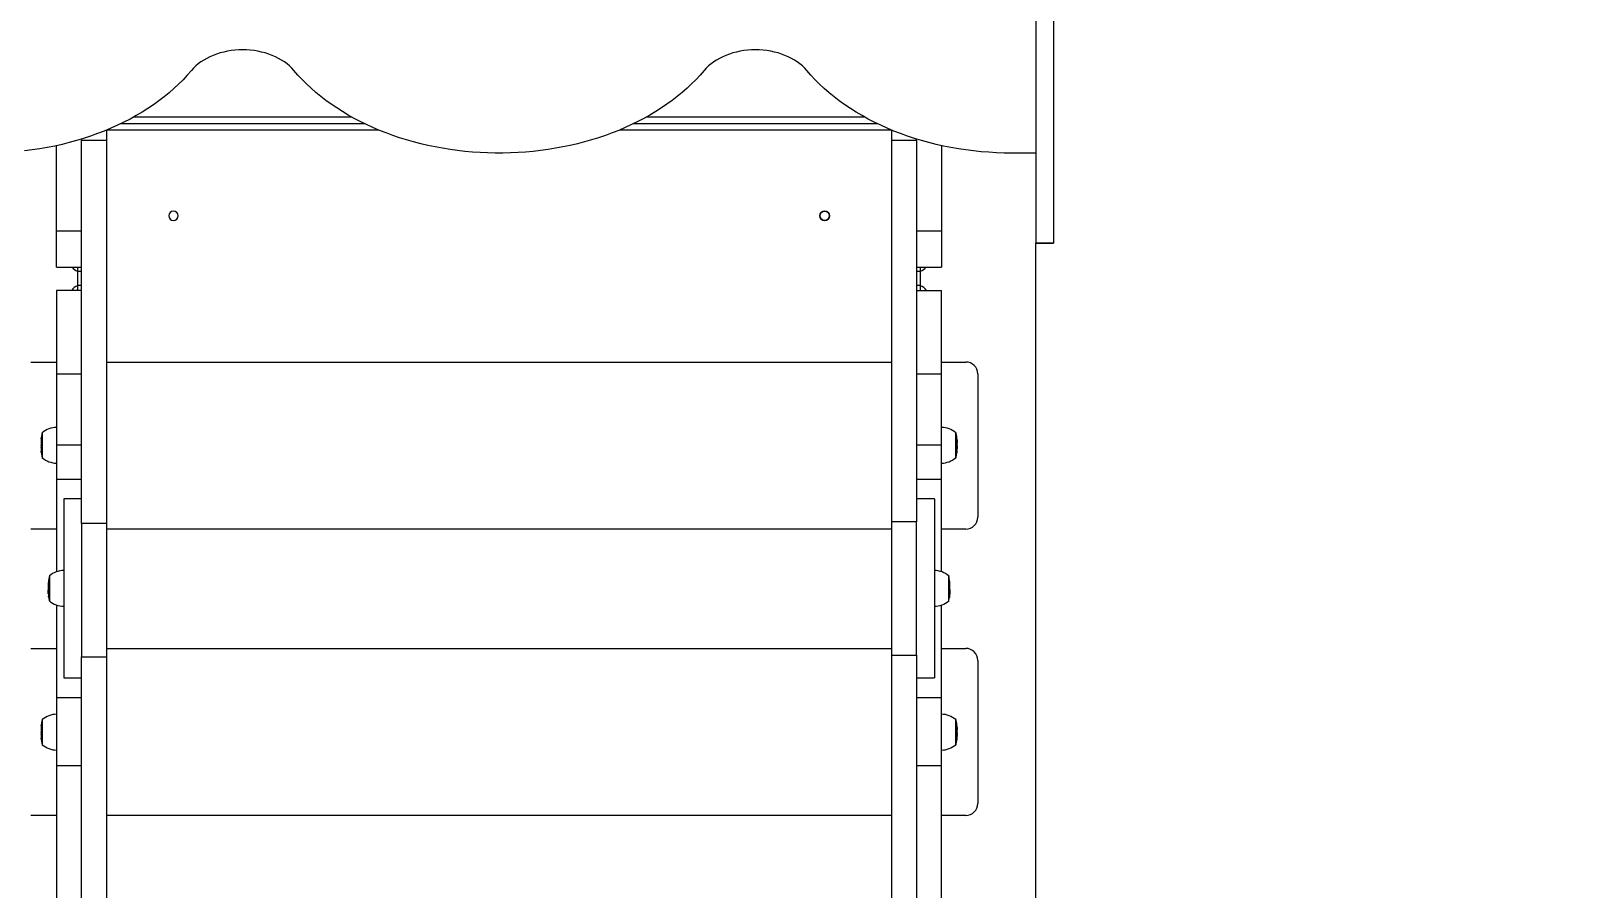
# Model space of a CAD drawing. Header units: millimetres. Extents: x -8113 to 7554, y -5964 to 7452.
# Drawn here: x 2321 to 3612, y -1098 to -379 of the extents above; entities that cross this region are included whole.
import ezdxf

# ---------------------------------------------------------------- set-up
doc = ezdxf.new("R2010")
doc.units = ezdxf.units.MM
for name, color, linetype in [('DIKOM_ОБЪЕКТ', 7, 'Continuous'), ('DIKOM_РАЗМЕР_ЗОНА', 7, 'Continuous'), ('DIKOM_РАЗМЕР_ОБЪЕКТА', 7, 'Continuous')]:
    doc.layers.add(name, color=color, linetype=linetype)
doc.styles.add('style1', font='arial.ttf', dxfattribs={"width": 0.8})
doc.dimstyles.new('1-50', dxfattribs={"dimtxt": 300, "dimasz": 200, "dimexe": 100, "dimexo": 0, "dimgap": 100, "dimtad": 1, "dimtxsty": 'style1', "dimcen": 200, "dimclrd": 7, "dimclre": 7, "dimclrt": 7, "dimadec": 1, "dimazin": 2, "dimtfac": 1, "dimtmove": 0, "dimatfit": 2, "dimfxl": 0, "dimlwd": 25, "dimlwe": 18, "dimarcsym": 0})

# ---------------------------------------------------------------- blocks, each defined once
blk = doc.blocks.new('*D0')
at = {"layer": 'Defpoints', "color": 0, "transparency": 16777216}
for p in [(6054.1, 1970.8), (-4445.9, 381.6), (6054.1, -5178.4)]:
    blk.add_point(p, dxfattribs=at)
at = {"layer": 'DIKOM_РАЗМЕР_ОБЪЕКТА', "color": 7, "lineweight": 18, "transparency": 16777216}
for p, q in [((6054.1, 1970.8), (6054.1, -5278.4)), ((-4445.9, 381.6), (-4445.9, -5278.4))]:
    blk.add_line(p, q, dxfattribs=at)
at = {"layer": 'DIKOM_РАЗМЕР_ОБЪЕКТА', "color": 7, "lineweight": 25, "transparency": 16777216}
blk.add_line((-4245.9, -5178.4), (5854.1, -5178.4), dxfattribs=at)
at = {"layer": 'DIKOM_РАЗМЕР_ОБЪЕКТА', "color": 7, "transparency": 16777216}
for points in [[(-4245.9, -5145), (-4245.9, -5211.7), (-4445.9, -5178.4)], [(5854.1, -5145), (5854.1, -5211.7), (6054.1, -5178.4)]]:
    blk.add_solid(points, dxfattribs=at)
at = {"layer": 'DIKOM_РАЗМЕР_ОБЪЕКТА', "color": 7, "transparency": 16777216, "insert": (804.1, -4925.2), "char_height": 300, "attachment_point": 5, "style": 'style1'}
blk.add_mtext('10500', dxfattribs=at)
blk = doc.blocks.new('*D2')
at = {"layer": 'Defpoints', "color": 0, "transparency": 16777216}
for p in [(7554.1, 1504.9), (-6445.9, -5.3), (7554.1, -5864.3)]:
    blk.add_point(p, dxfattribs=at)
at = {"layer": 'DIKOM_РАЗМЕР_ЗОНА', "color": 7, "lineweight": 18, "transparency": 16777216}
for p, q in [((7554.1, 1504.9), (7554.1, -5964.3)), ((-6445.9, -5.3), (-6445.9, -5964.3))]:
    blk.add_line(p, q, dxfattribs=at)
at = {"layer": 'DIKOM_РАЗМЕР_ЗОНА', "color": 7, "lineweight": 25, "transparency": 16777216}
blk.add_line((-6245.9, -5864.3), (7354.1, -5864.3), dxfattribs=at)
at = {"layer": 'DIKOM_РАЗМЕР_ЗОНА', "color": 7, "transparency": 16777216}
for points in [[(-6245.9, -5830.9), (-6245.9, -5897.6), (-6445.9, -5864.3)], [(7354.1, -5830.9), (7354.1, -5897.6), (7554.1, -5864.3)]]:
    blk.add_solid(points, dxfattribs=at)
at = {"layer": 'DIKOM_РАЗМЕР_ЗОНА', "color": 7, "transparency": 16777216, "insert": (554.1, -5611.1), "char_height": 300, "attachment_point": 5, "style": 'style1'}
blk.add_mtext('14000', dxfattribs=at)

msp = doc.modelspace()

# ---------------------------------------------------------------- linework, layer by layer
at = {"layer": 'DIKOM_ОБЪЕКТ', "color": 7, "linetype": 'Continuous', "lineweight": 15}
for p, q in [((3164.08, -328.101), (3164.08, -557.198)), ((3179.08, -328.101), (3179.08, -557.198)), ((2408.092, -451.293), (2590.068, -451.293)), ((2838.092, -451.293), (3020.068, -451.293)), ((2385.08, -470.865), (2385.08, -462.403)), ((2385.347, -462.293), (2612.813, -462.293)), ((2601.634, -457.293), (2396.526, -457.293)), ((2815.347, -462.293), (3042.813, -462.293)), ((3031.634, -457.293), (2826.526, -457.293)), ((3043.08, -462.403), (3043.08, -470.861)), ((2343.08, -547.293), (2343.08, -475.468)), ((2364.08, -469.955), (2364.08, -470.865)), ((2364.08, -470.865), (2385.08, -470.865)), ((2364.08, -792.14), (2364.08, -470.865)), ((2385.08, -792.14), (2385.08, -470.865)), ((3043.08, -470.861), (3064.08, -470.861)), ((3043.08, -470.861), (3043.08, -790.716)), ((3064.08, -470.861), (3064.08, -469.955)), ((3064.08, -470.861), (3064.08, -790.716)), ((3085.08, -475.468), (3085.08, -547.293)), ((3164.08, -481.761), (3144.08, -481.761)), ((2364.08, -547.293), (2343.08, -547.293)), ((2343.08, -577.293), (2343.08, -547.293)), ((3085.08, -547.293), (3064.08, -547.293)), ((3085.08, -547.293), (3085.08, -577.293)), ((3179.08, -557.198), (3164.08, -557.198)), ((3164.08, -557.198), (3164.08, -557.2)), ((3164.08, -557.2), (3179.08, -557.2)), ((3164.08, -1942.292), (3164.08, -557.2)), ((3179.08, -557.198), (3179.08, -557.2)), ((2343.08, -577.293), (2364.08, -577.293)), ((2355.08, -577.293), (2356.055, -577.293)), ((2360.703, -577.293), (2360.703, -580.841)), ((3064.08, -577.293), (3085.08, -577.293)), ((3067.457, -580.841), (3067.457, -577.293)), ((3072.105, -577.293), (3073.08, -577.293)), ((2360.703, -580.841), (2360.703, -592.841)), ((2364.08, -580.841), (2360.703, -580.841)), ((2360.703, -592.841), (2360.703, -596.841)), ((2362.702, -592.841), (2360.703, -592.841)), ((2364.08, -592.841), (2362.702, -592.841)), ((3067.457, -580.841), (3064.08, -580.841)), ((3065.457, -592.841), (3064.08, -592.841)), ((3067.457, -592.841), (3065.457, -592.841)), ((3067.457, -592.841), (3067.457, -580.841)), ((3067.457, -596.841), (3067.457, -592.841)), ((2364.08, -596.841), (2343.08, -596.841)), ((2343.08, -596.841), (2343.08, -666.841)), ((3064.08, -596.841), (3085.08, -596.841)), ((3085.08, -666.841), (3085.08, -596.841)), ((2321.458, -656.841), (2343.08, -656.841)), ((2385.08, -656.841), (3043.08, -656.841)), ((3085.08, -656.841), (3105.457, -656.841)), ((2343.08, -666.841), (2343.08, -726.571)), ((2343.08, -666.841), (2364.08, -666.841)), ((3064.08, -666.841), (3085.08, -666.841)), ((3085.08, -726.571), (3085.08, -666.841)), ((3115.457, -666.841), (3115.457, -786.841)), ((2330.19, -721.662), (2330.155, -722.116)), ((2330.155, -722.116), (2330.158, -722.126)), ((2330.183, -721.68), (2330.189, -721.68)), ((2330.186, -721.672), (2330.19, -721.662)), ((2330.285, -720.672), (2330.231, -721.206)), ((2330.24, -721.119), (2330.274, -720.587)), ((2330.274, -720.587), (2330.295, -720.587)), ((2330.337, -720.213), (2330.285, -720.672)), ((2330.3, -720.424), (2330.301, -720.415)), ((2330.3, -720.424), (2330.58, -720.424)), ((2330.301, -720.415), (2330.58, -720.415)), ((2330.314, -720.231), (2330.394, -719.751)), ((2330.314, -720.231), (2330.58, -720.231)), ((2330.402, -719.681), (2330.337, -720.213)), ((2330.468, -719.207), (2330.463, -719.217)), ((2330.536, -718.753), (2330.468, -719.207)), ((2330.54, -718.762), (2330.536, -718.753)), ((2331.08, -715.771), (2331.08, -726.506)), ((3097.08, -737.371), (3097.08, -715.771)), ((3098.065, -722.716), (3097.58, -722.716)), ((3097.616, -718.751), (3097.62, -718.762)), ((3097.708, -719.382), (3097.616, -718.751)), ((3097.624, -718.773), (3097.619, -718.773)), ((3097.624, -718.773), (3097.689, -719.209)), ((3097.701, -719.209), (3097.683, -719.209)), ((3097.702, -719.218), (3097.684, -719.218)), ((3097.697, -719.217), (3097.701, -719.209)), ((3097.701, -719.209), (3097.702, -719.218)), ((3097.702, -719.218), (3097.754, -719.652)), ((3097.812, -720.023), (3097.708, -719.382)), ((3097.94, -721.407), (3097.9, -720.806)), ((3097.931, -721.227), (3097.976, -721.649)), ((3097.998, -722.115), (3097.94, -721.407)), ((3097.976, -721.649), (3097.96, -721.649)), ((3097.977, -721.663), (3097.961, -721.663)), ((3097.97, -721.682), (3097.963, -721.682)), ((3097.97, -721.682), (3098.004, -722.12)), ((3097.977, -721.663), (3097.974, -721.672)), ((3097.976, -721.649), (3097.977, -721.663)), ((3098.002, -722.126), (3097.998, -722.115)), ((2330.027, -725.097), (2330.027, -725.331)), ((2330.027, -725.331), (2330.027, -725.43)), ((2330.027, -725.622), (2330.027, -726.423)), ((2330.027, -726.423), (2330.027, -726.813)), ((2330.027, -727.1), (2330.027, -728.045)), ((2330.028, -728.039), (2330.028, -728.07)), ((2330.034, -728.764), (2330.032, -728.574)), ((2330.034, -728.76), (2330.047, -728.76)), ((2330.034, -728.764), (2330.047, -728.764)), ((2330.046, -728.752), (2330.059, -729.207)), ((2330.087, -730.035), (2330.094, -730.025)), ((2330.094, -730.025), (2330.119, -730.48)), ((2330.119, -730.48), (2330.122, -730.49)), ((2330.319, -732.851), (2330.415, -733.619)), ((2330.325, -732.804), (2330.491, -734.071)), ((2330.415, -733.619), (2330.422, -733.635)), ((2330.491, -734.071), (2330.495, -734.081)), ((2331.08, -726.506), (2331.08, -737.371)), ((2364.08, -726.571), (2343.08, -726.571)), ((2343.08, -726.571), (2343.08, -754.968)), ((3085.08, -726.571), (3064.08, -726.571)), ((3085.08, -754.968), (3085.08, -726.571)), ((3097.661, -734.069), (3097.822, -732.855)), ((3097.665, -734.081), (3097.661, -734.069)), ((3097.729, -733.634), (3097.669, -734.091)), ((3097.719, -733.634), (3097.744, -733.634)), ((3097.738, -733.617), (3097.833, -732.864)), ((3097.744, -733.634), (3097.738, -733.617)), ((3098.034, -730.478), (3098.06, -730.024)), ((3098.038, -730.49), (3098.034, -730.478)), ((3098.066, -730.045), (3098.042, -730.484)), ((3098.066, -730.045), (3098.059, -730.045)), ((3098.095, -729.206), (3098.109, -728.751)), ((3098.114, -728.772), (3098.101, -729.227)), ((3098.114, -728.772), (3098.108, -728.772)), ((3098.126, -728.761), (3098.109, -728.761)), ((3098.126, -728.765), (3098.109, -728.765)), ((3098.132, -728.168), (3098.131, -728.341)), ((3098.132, -725.49), (3098.132, -725.652)), ((3098.132, -727.83), (3098.132, -728.168)), ((3098.133, -725.42), (3098.133, -725.097)), ((3098.133, -725.749), (3098.133, -725.636)), ((3098.133, -726.799), (3098.133, -725.749)), ((3098.133, -728.046), (3098.133, -727.097)), ((2343.08, -754.968), (2364.08, -754.968)), ((2343.08, -754.968), (2343.08, -832.616)), ((3064.08, -754.968), (3085.08, -754.968)), ((3085.08, -832.616), (3085.08, -754.968)), ((2364.08, -771.571), (2349.08, -771.571)), ((2349.08, -771.571), (2349.08, -921.571)), ((3079.08, -771.571), (3064.08, -771.571)), ((3079.08, -771.571), (3079.08, -921.571)), ((2343.08, -796.841), (2321.458, -796.841)), ((2385.08, -792.14), (2364.08, -792.14)), ((2364.08, -792.14), (2364.08, -903.847)), ((2385.08, -903.847), (2385.08, -792.14)), ((3043.08, -796.841), (2385.08, -796.841)), ((3064.08, -790.716), (3043.08, -790.716)), ((3043.08, -790.716), (3043.08, -902.39)), ((3064.08, -902.39), (3064.08, -790.716)), ((3105.457, -796.841), (3085.08, -796.841)), ((2337.08, -835.772), (2337.08, -842.735)), ((3091.08, -857.371), (3091.08, -835.771)), ((2336.024, -845.858), (2336.028, -845.858)), ((2336.027, -845.097), (2336.027, -845.13)), ((2336.027, -845.13), (2336.027, -845.288)), ((2336.027, -845.288), (2336.027, -845.917)), ((2336.027, -846.248), (2336.027, -846.574)), ((2336.027, -846.574), (2336.027, -847.932)), ((2336.028, -846.308), (2336.028, -846.575)), ((2336.028, -847.919), (2336.028, -848.119)), ((2336.069, -843.308), (2336.037, -843.308)), ((2336.046, -848.04), (2336.059, -848.465)), ((2336.094, -849.23), (2336.119, -849.654)), ((2336.126, -850.898), (2336.1, -850.473)), ((2336.119, -849.654), (2336.125, -850.761)), ((2336.325, -851.827), (2336.491, -853.011)), ((2337.08, -842.735), (2337.08, -857.372)), ((3091.661, -852.927), (3091.822, -851.792)), ((3091.998, -841.753), (3091.94, -841.091)), ((3091.981, -851.098), (3091.965, -851.098)), ((3092.034, -849.571), (3092.06, -849.146)), ((3092.041, -850.814), (3092.034, -849.571)), ((3092.066, -850.389), (3092.041, -850.814)), ((3092.095, -848.381), (3092.109, -847.956)), ((3092.114, -849.199), (3092.11, -849.322)), ((3092.131, -845.777), (3092.136, -845.777)), ((3092.133, -845.172), (3092.133, -845.097)), ((3092.133, -845.372), (3092.133, -845.172)), ((3092.133, -846.274), (3092.133, -845.372)), ((3092.133, -846.96), (3092.133, -846.274)), ((3092.133, -847.968), (3092.133, -847.555)), ((3092.133, -848.046), (3092.133, -847.968)), ((2336.319, -852.014), (2336.416, -852.731)), ((2336.351, -852.014), (2336.319, -852.014)), ((2336.422, -853.684), (2336.327, -852.981)), ((2336.338, -853.119), (2336.345, -853.119)), ((2336.416, -852.731), (2336.422, -853.684)), ((2336.452, -852.731), (2336.416, -852.731)), ((2336.499, -854.254), (2336.419, -853.686)), ((2336.491, -853.011), (2336.499, -854.254)), ((2343.08, -860.527), (2343.08, -938.174)), ((3085.08, -938.174), (3085.08, -860.527)), ((3091.669, -854.171), (3091.661, -852.927)), ((3091.749, -853.602), (3091.669, -854.171)), ((3091.738, -852.648), (3091.701, -852.648)), ((3091.738, -852.648), (3091.833, -851.944)), ((3091.744, -853.6), (3091.738, -852.648)), ((3091.841, -852.883), (3091.744, -853.6)), ((3091.8, -851.944), (3091.833, -851.944)), ((3091.827, -852.986), (3091.835, -852.986)), ((2321.458, -896.841), (2343.08, -896.841)), ((2385.08, -896.841), (3043.08, -896.841)), ((3043.08, -902.39), (3064.08, -902.39)), ((3043.08, -902.39), (3043.08, -1149.232)), ((3064.08, -902.39), (3064.08, -1149.232)), ((3085.08, -896.841), (3105.457, -896.841)), ((2364.08, -903.847), (2385.08, -903.847)), ((2364.08, -1149.234), (2364.08, -903.847)), ((2385.08, -1149.234), (2385.08, -903.847)), ((3115.457, -906.841), (3115.457, -1026.841)), ((2349.08, -921.571), (2364.08, -921.571)), ((3064.08, -921.571), (3079.08, -921.571)), ((2364.08, -938.174), (2343.08, -938.174)), ((2343.08, -938.174), (2343.08, -994.968)), ((3085.08, -938.174), (3064.08, -938.174)), ((3085.08, -994.968), (3085.08, -938.174)), ((2330.027, -965.548), (2330.027, -965.782)), ((2330.027, -965.782), (2330.027, -965.882)), ((2330.027, -966.074), (2330.027, -966.875)), ((2330.027, -966.875), (2330.027, -967.264)), ((2330.027, -967.552), (2330.027, -968.497)), ((2330.19, -962.113), (2330.155, -962.568)), ((2330.155, -962.568), (2330.158, -962.578)), ((2330.183, -962.131), (2330.189, -962.131)), ((2330.186, -962.123), (2330.19, -962.113)), ((2330.285, -961.123), (2330.231, -961.658)), ((2330.24, -961.571), (2330.274, -961.039)), ((2330.274, -961.039), (2330.295, -961.039)), ((2330.337, -960.664), (2330.285, -961.123)), ((2330.3, -960.876), (2330.301, -960.866)), ((2330.3, -960.876), (2330.58, -960.876)), ((2330.301, -960.866), (2330.58, -960.866)), ((2330.314, -960.682), (2330.394, -960.202)), ((2330.314, -960.682), (2330.58, -960.682)), ((2330.402, -960.133), (2330.337, -960.664)), ((2330.468, -959.659), (2330.463, -959.668)), ((2330.536, -959.204), (2330.468, -959.659)), ((2330.54, -959.214), (2330.536, -959.204)), ((2331.08, -956.223), (2331.08, -966.957)), ((2331.08, -966.957), (2331.08, -977.823)), ((3097.08, -977.823), (3097.08, -956.223)), ((3098.065, -963.168), (3097.58, -963.168)), ((3097.616, -959.203), (3097.62, -959.214)), ((3097.708, -959.833), (3097.616, -959.203)), ((3097.624, -959.224), (3097.619, -959.224)), ((3097.624, -959.224), (3097.689, -959.661)), ((3097.701, -959.661), (3097.683, -959.661)), ((3097.702, -959.67), (3097.684, -959.67)), ((3097.697, -959.668), (3097.701, -959.661)), ((3097.701, -959.661), (3097.702, -959.67)), ((3097.702, -959.67), (3097.754, -960.104)), ((3097.812, -960.475), (3097.708, -959.833)), ((3097.94, -961.858), (3097.9, -961.257)), ((3097.931, -961.679), (3097.976, -962.101)), ((3097.998, -962.566), (3097.94, -961.858)), ((3097.976, -962.101), (3097.96, -962.101)), ((3097.977, -962.115), (3097.961, -962.115)), ((3097.97, -962.133), (3097.963, -962.133)), ((3097.97, -962.133), (3098.004, -962.572)), ((3097.977, -962.115), (3097.974, -962.123)), ((3097.976, -962.101), (3097.977, -962.115)), ((3098.002, -962.578), (3097.998, -962.566)), ((3098.132, -965.942), (3098.132, -966.104)), ((3098.133, -965.872), (3098.133, -965.548)), ((3098.133, -966.201), (3098.133, -966.087)), ((3098.133, -967.25), (3098.133, -966.201)), ((3098.133, -968.498), (3098.133, -967.549)), ((2330.028, -968.49), (2330.028, -968.521)), ((2330.034, -969.215), (2330.032, -969.025)), ((2330.034, -969.212), (2330.047, -969.212)), ((2330.034, -969.215), (2330.047, -969.215)), ((2330.046, -969.204), (2330.059, -969.659)), ((2330.087, -970.487), (2330.094, -970.477)), ((2330.094, -970.477), (2330.119, -970.931)), ((2330.119, -970.931), (2330.122, -970.941)), ((2330.319, -973.302), (2330.415, -974.07)), ((2330.325, -973.255), (2330.491, -974.522)), ((2330.415, -974.07), (2330.422, -974.087)), ((2330.491, -974.522), (2330.495, -974.532)), ((3097.661, -974.521), (3097.822, -973.306)), ((3097.665, -974.532), (3097.661, -974.521)), ((3097.729, -974.085), (3097.669, -974.542)), ((3097.719, -974.085), (3097.744, -974.085)), ((3097.738, -974.069), (3097.833, -973.316)), ((3097.744, -974.085), (3097.738, -974.069)), ((3098.034, -970.93), (3098.06, -970.475)), ((3098.038, -970.941), (3098.034, -970.93)), ((3098.066, -970.497), (3098.042, -970.936)), ((3098.066, -970.497), (3098.059, -970.497)), ((3098.095, -969.657), (3098.109, -969.203)), ((3098.114, -969.224), (3098.101, -969.678)), ((3098.114, -969.224), (3098.108, -969.224)), ((3098.126, -969.213), (3098.109, -969.213)), ((3098.126, -969.216), (3098.109, -969.216)), ((3098.132, -968.62), (3098.131, -968.793)), ((3098.132, -968.282), (3098.132, -968.62)), ((2343.08, -994.968), (2364.08, -994.968)), ((2343.08, -994.968), (2343.08, -1178.174)), ((3064.08, -994.968), (3085.08, -994.968)), ((3085.08, -1178.174), (3085.08, -994.968)), ((2343.08, -1036.841), (2321.458, -1036.841)), ((3043.08, -1036.841), (2385.08, -1036.841)), ((3105.457, -1036.841), (3085.08, -1036.841))]:
    msp.add_line(p, q, dxfattribs=at)
at = {"layer": 'DIKOM_ОБЪЕКТ', "color": 7, "linetype": 'Continuous', "lineweight": 15, "flags": 128}
for points in [[(2542.08, -412.506), (2540.34, -410.578), (2538.428, -408.733), (2536.351, -406.98), (2534.118, -405.325), (2531.738, -403.776), (2529.222, -402.339), (2526.579, -401.02), (2523.821, -399.824), (2520.96, -398.758), (2518.007, -397.824), (2514.975, -397.027), (2511.877, -396.37), (2508.725, -395.857), (2505.532, -395.488), (2502.313, -395.267), (2499.08, -395.193), (2495.847, -395.267), (2492.628, -395.488), (2489.435, -395.857), (2486.283, -396.37), (2483.185, -397.027), (2480.153, -397.824), (2477.2, -398.758), (2474.339, -399.824), (2471.581, -401.02), (2468.938, -402.339), (2466.422, -403.776), (2464.042, -405.325), (2461.809, -406.98), (2459.732, -408.733), (2457.82, -410.578), (2456.08, -412.506)], [(2972.08, -412.506), (2970.34, -410.578), (2968.428, -408.733), (2966.351, -406.98), (2964.118, -405.325), (2961.738, -403.776), (2959.221, -402.339), (2956.579, -401.02), (2953.821, -399.824), (2950.96, -398.758), (2948.007, -397.824), (2944.975, -397.027), (2941.877, -396.37), (2938.725, -395.857), (2935.532, -395.488), (2932.313, -395.267), (2929.08, -395.193), (2925.847, -395.267), (2922.628, -395.488), (2919.435, -395.857), (2916.283, -396.37), (2913.185, -397.027), (2910.153, -397.824), (2907.2, -398.758), (2904.339, -399.824), (2901.581, -401.02), (2898.938, -402.339), (2896.422, -403.776), (2894.042, -405.325), (2891.809, -406.98), (2889.732, -408.733), (2887.82, -410.578), (2886.08, -412.506)], [(2456.08, -412.506), (2452.689, -416.403), (2449.121, -420.219), (2445.381, -423.952), (2441.471, -427.598), (2437.397, -431.152), (2433.163, -434.612), (2428.772, -437.972), (2424.231, -441.231), (2419.542, -444.383), (2414.712, -447.427), (2409.745, -450.359), (2404.646, -453.176), (2399.421, -455.874), (2394.076, -458.452), (2388.615, -460.906), (2383.045, -463.234), (2377.372, -465.433), (2371.601, -467.502), (2365.738, -469.437), (2359.789, -471.237), (2353.762, -472.9), (2347.661, -474.425), (2341.495, -475.809), (2335.268, -477.051), (2328.987, -478.15), (2322.659, -479.105), (2316.291, -479.915)], [(2886.08, -412.506), (2882.742, -416.343), (2879.233, -420.103), (2875.557, -423.782), (2871.717, -427.376), (2867.716, -430.882), (2863.56, -434.296), (2859.253, -437.615), (2854.798, -440.835), (2850.2, -443.953), (2845.464, -446.966), (2840.595, -449.871), (2835.597, -452.664), (2830.476, -455.344), (2825.237, -457.907), (2819.885, -460.351), (2814.426, -462.673), (2808.865, -464.87), (2803.208, -466.942), (2797.461, -468.885), (2791.628, -470.698), (2785.717, -472.378), (2779.734, -473.924), (2773.684, -475.335), (2767.573, -476.609), (2761.408, -477.744), (2755.196, -478.741), (2748.941, -479.596), (2742.651, -480.311), (2736.332, -480.883), (2729.99, -481.313), (2723.633, -481.6), (2717.265, -481.743), (2710.895, -481.743), (2704.527, -481.6), (2698.17, -481.313), (2691.828, -480.883), (2685.509, -480.311), (2679.219, -479.596), (2672.964, -478.741), (2666.752, -477.744), (2660.587, -476.609), (2654.476, -475.335), (2648.426, -473.924), (2642.442, -472.378), (2636.532, -470.698), (2630.699, -468.885), (2624.952, -466.942), (2619.295, -464.87), (2613.734, -462.673), (2608.275, -460.351), (2602.923, -457.907), (2597.684, -455.344), (2592.563, -452.664), (2587.565, -449.871), (2582.696, -446.966), (2577.96, -443.953), (2573.362, -440.835), (2568.907, -437.615), (2564.6, -434.296), (2560.444, -430.882), (2556.443, -427.376), (2552.603, -423.782), (2548.927, -420.103), (2545.418, -416.343), (2542.08, -412.506)], [(3144.08, -481.761), (3137.611, -481.687), (3131.148, -481.465), (3124.699, -481.096), (3118.27, -480.579), (3111.869, -479.915), (3105.501, -479.105), (3099.173, -478.15), (3092.892, -477.051), (3086.665, -475.809), (3080.498, -474.425), (3074.398, -472.9), (3068.371, -471.237), (3062.422, -469.437), (3056.56, -467.502), (3050.788, -465.433), (3045.115, -463.234), (3039.545, -460.906), (3034.084, -458.452), (3028.739, -455.874), (3023.514, -453.176), (3018.415, -450.359), (3013.448, -447.427), (3008.618, -444.383), (3003.929, -441.231), (2999.388, -437.972), (2994.997, -434.612), (2990.763, -431.152), (2986.689, -427.598), (2982.779, -423.952), (2979.039, -420.219), (2975.471, -416.403), (2972.08, -412.506)], [(3098.065, -722.716), (3098.069, -722.854), (3098.078, -723.143), (3098.079, -723.171)], [(2330.028, -727.021), (2330.027, -726.859), (2330.028, -726.807)], [(2330.028, -726.9), (2330.027, -727.094), (2330.027, -727.096)], [(2330.028, -726.287), (2330.028, -726.561), (2330.028, -726.9)], [(2330.028, -726.287), (2330.028, -726.484), (2330.028, -726.516)], [(2330.028, -728.316), (2330.029, -728.404), (2330.034, -728.76)], [(2330.034, -728.76), (2330.037, -728.757), (2330.046, -728.752)], [(2330.051, -728.774), (2330.041, -728.77), (2330.034, -728.764)], [(2330.059, -729.207), (2330.049, -729.211), (2330.052, -729.217)], [(2330.145, -731.172), (2330.16, -731.318), (2330.184, -731.531), (2330.212, -731.79), (2330.247, -732.113), (2330.325, -732.804)], [(3098.06, -730.024), (3098.077, -730.029), (3098.073, -730.035)], [(3098.108, -729.217), (3098.104, -729.208), (3098.095, -729.206)], [(3098.109, -728.751), (3098.119, -728.755), (3098.126, -728.761)], [(3098.126, -728.765), (3098.123, -728.768), (3098.114, -728.772)], [(3098.13, -726.959), (3098.131, -726.56), (3098.131, -726.319)], [(3098.132, -727.097), (3098.133, -727.111), (3098.132, -727.815)], [(2336.028, -845.735), (2336.028, -845.992), (2336.028, -846.308)], [(2336.028, -845.735), (2336.028, -846.013), (2336.028, -846.063)], [(2336.028, -848.119), (2336.029, -848.26), (2336.034, -848.476)], [(2336.034, -848.688), (2336.03, -848.495), (2336.03, -848.286)], [(2336.034, -848.476), (2336.037, -848.318), (2336.046, -848.04)], [(2336.051, -849.283), (2336.041, -849.079), (2336.034, -848.688)], [(2336.059, -848.465), (2336.049, -848.686), (2336.055, -849.401)], [(2336.1, -850.473), (2336.083, -850.193), (2336.094, -849.23)], [(2336.159, -850.761), (2336.16, -850.751), (2336.184, -850.813), (2336.213, -850.967), (2336.247, -851.214), (2336.325, -851.827)], [(2336.181, -851.349), (2336.19, -851.194), (2336.206, -851.216), (2336.226, -851.311), (2336.258, -851.528), (2336.306, -851.911), (2336.319, -852.014)], [(3091.822, -851.792), (3091.901, -851.156), (3091.941, -850.879), (3091.973, -850.715), (3092.003, -850.661), (3092.016, -850.823)], [(3091.833, -851.944), (3091.888, -851.506), (3091.918, -851.293), (3091.943, -851.156), (3091.966, -851.099), (3091.978, -851.213), (3091.979, -851.244)], [(3092.06, -849.146), (3092.077, -849.425), (3092.066, -850.389)], [(3092.116, -843.998), (3092.103, -843.553), (3092.095, -843.334), (3092.09, -843.23), (3092.089, -843.24)], [(3092.111, -849.401), (3092.104, -848.52), (3092.095, -848.381)], [(3092.109, -847.956), (3092.119, -848.161), (3092.126, -848.551)], [(3092.126, -848.763), (3092.123, -848.922), (3092.114, -849.199)], [(3092.132, -848.012), (3092.131, -848.309), (3092.126, -848.763)], [(3092.13, -846.281), (3092.131, -845.908), (3092.131, -845.683)], [(2330.028, -967.472), (2330.027, -967.311), (2330.028, -967.259)], [(2330.028, -967.352), (2330.027, -967.546), (2330.027, -967.547)], [(2330.028, -966.738), (2330.028, -967.013), (2330.028, -967.352)], [(2330.028, -966.738), (2330.028, -966.935), (2330.028, -966.968)], [(3098.065, -963.168), (3098.069, -963.306), (3098.078, -963.595), (3098.079, -963.623)], [(3098.13, -967.411), (3098.131, -967.011), (3098.131, -966.771)], [(3098.132, -967.548), (3098.133, -967.562), (3098.132, -968.267)], [(2330.028, -968.768), (2330.029, -968.855), (2330.034, -969.212)], [(2330.034, -969.212), (2330.037, -969.209), (2330.046, -969.204)], [(2330.051, -969.225), (2330.041, -969.222), (2330.034, -969.215)], [(2330.059, -969.659), (2330.049, -969.662), (2330.052, -969.669)], [(2330.145, -971.624), (2330.16, -971.769), (2330.184, -971.982), (2330.212, -972.241), (2330.247, -972.564), (2330.325, -973.255)], [(3098.06, -970.475), (3098.077, -970.48), (3098.073, -970.487)], [(3098.108, -969.669), (3098.104, -969.66), (3098.095, -969.657)], [(3098.109, -969.203), (3098.119, -969.206), (3098.126, -969.213)], [(3098.126, -969.216), (3098.123, -969.219), (3098.114, -969.224)]]:
    msp.add_lwpolyline(points, dxfattribs=at)
at = {"layer": 'DIKOM_ОБЪЕКТ', "color": 7, "linetype": 'Continuous', "lineweight": 15, "extrusion": (2.61157e-14, 3.49577e-15, -1)}
for centre in [(-2441.08, -534.293), (-2987.08, -534.293)]:
    msp.add_circle(centre, 4, dxfattribs=at)
at = {"layer": 'DIKOM_ОБЪЕКТ', "color": 7, "linetype": 'Continuous', "lineweight": 15}
msp.add_circle((2987.08, -534.293), 4, dxfattribs=at)
for centre, radius, start, end in [((2362.702, -572.841), 8, 213.807706, 255.522471), ((3065.457, -572.841), 8, 284.477529, 326.192294), ((2362.702, -600.841), 8, 104.477529, 149.997886), ((3065.457, -600.841), 8, 30.002114, 75.522471), ((3105.457, -666.841), 10, 0, 90), ((2606.76, -731.611), 276.807, 178.15892, 178.503804), ((2371.863, -725.097), 41.836, 175.926854, 176.774272), ((2371.863, -725.097), 41.836, 174.662666, 175.3033), ((2371.863, -725.097), 41.836, 173.071589, 174.081441), ((2333.735, -721.053), 3.492, 169.611971, 172.328738), ((2335.133, -720.66), 4.838, 174.908542, 177.095472), ((2371.863, -725.097), 41.836, 171.915759, 172.558027), ((2371.863, -725.097), 41.836, 167.120378, 171.284247), ((2343.24, -730.248), 18.677, 90.490933, 130.621157), ((3084.92, -730.248), 18.677, 49.378843, 89.509067), ((3056.297, -725.097), 41.836, 8.715127, 12.879622), ((3056.297, -725.097), 41.836, 7.483064, 8.084695), ((3056.297, -725.097), 41.836, 5.888969, 6.968903), ((3056.297, -725.097), 41.836, 4.697738, 5.309814), ((3056.297, -725.097), 41.836, 3.271424, 4.073387), ((3195.724, -720.888), 97.678, 181.128032, 182.050748), ((2364.694, -725.572), 34.668, 178.038418, 180.570482), ((2360.319, -725.314), 30.293, 178.25622, 180.656479), ((2371.863, -725.097), 41.836, 177.39809, 180), ((2371.863, -728.046), 41.836, 180, 180.368923), ((2566.764, -729.909), 236.788, 178.369719, 178.663928), ((2371.863, -728.046), 41.836, 181.60238, 182.72417), ((2371.863, -728.046), 41.836, 183.349378, 184.309381), ((2142.049, -753.39), 189.387, 6.225998, 6.599278), ((2371.863, -728.046), 41.836, 184.928941, 187.669969), ((2371.863, -728.046), 41.836, 188.300333, 192.879622), ((3056.297, -728.046), 41.836, 347.120378, 351.699581), ((3056.297, -728.046), 41.836, 352.331097, 355.097361), ((3170.705, -740.255), 73.258, 172.856623, 174.202323), ((3129.707, -735.914), 32.019, 172.268793, 174.534697), ((3165.19, -738.887), 67.617, 173.447109, 173.817337), ((3056.297, -728.046), 41.836, 355.748015, 356.649986), ((3056.297, -728.046), 41.836, 357.274575, 358.395866), ((3056.297, -725.097), 41.836, 0, 2.64345), ((3148.6, -722.531), 50.518, 180.882366, 182.098677), ((3016.605, -726.541), 81.532, 0.615544, 1.516235), ((3055.12, -725.545), 43.012, 359.584271, 1.549873), ((2994.436, -727.651), 103.697, 359.368339, 0.382284), ((2815.436, -727.224), 282.697, 359.87725, 0.237901), ((3056.297, -728.046), 41.836, 359.595723, 0), ((2343.24, -722.895), 18.677, 229.378843, 269.509067), ((3084.92, -722.895), 18.677, 270.490933, 310.621157), ((3105.457, -786.841), 10, 270, 0), ((2377.863, -845.097), 41.836, 167.120378, 174.92801), ((2349.24, -850.248), 18.677, 90.490933, 130.621157), ((3078.92, -850.248), 18.677, 49.378843, 89.509067), ((3050.297, -845.097), 41.836, 5.499556, 12.879622), ((2377.863, -845.097), 41.836, 177.870643, 180), ((2376.416, -845.208), 40.389, 178.203456, 180.429941), ((2372.978, -845.083), 36.951, 178.46304, 180.341865), ((2377.863, -848.046), 41.836, 180.475941, 181.187607), ((2359.587, -844.489), 23.55, 177.174551, 179.032581), ((2384.454, -845.166), 48.423, 177.492606, 178.550939), ((2377.863, -848.046), 41.836, 181.853252, 183.053486), ((2377.863, -845.097), 41.836, 175.529861, 177.20728), ((2377.863, -848.046), 41.836, 183.720554, 185.735713), ((2359.94, -849.869), 23.824, 182.816428, 187.840739), ((2377.863, -845.097), 41.836, 174.92801, 175.529861), ((2352.716, -850.671), 16.551, 182.548371, 188.021058), ((3050.297, -848.046), 41.836, 353.161593, 356.280826), ((3068.076, -849.854), 23.965, 352.48927, 357.357245), ((3074.643, -850.573), 17.352, 352.352528, 357.503239), ((3050.297, -845.097), 41.836, 3.035594, 4.494581), ((3067.261, -844.205), 24.849, 0.800888, 3.147072), ((3050.297, -845.097), 41.836, 0, 2.424724), ((3027.058, -845.664), 65.075, 0.354553, 1.591017), ((3041.731, -845.297), 50.402, 0.247977, 1.476926), ((3050.297, -848.046), 41.836, 358.80931, 0), ((2920.761, -847.14), 171.372, 359.512314, 0.287321), ((2643.545, -846.823), 448.587, 359.902544, 0.188863), ((3279.763, -847.861), 187.63, 179.904809, 180.052955), ((2377.863, -848.046), 41.836, 185.735713, 186.964878), ((2377.863, -848.046), 41.836, 187.262508, 192.879622), ((2349.24, -842.895), 18.677, 229.378843, 269.509067), ((3078.92, -842.895), 18.677, 270.490933, 310.621157), ((3050.297, -848.046), 41.836, 347.120378, 352.861657), ((3105.457, -906.841), 10, 0, 90), ((2343.24, -970.7), 18.677, 90.490933, 130.621157), ((3084.92, -970.7), 18.677, 49.378843, 89.509067), ((2364.68, -966.023), 34.653, 178.037914, 180.570942), ((2360.33, -965.766), 30.304, 178.256435, 180.656654), ((2371.863, -965.548), 41.836, 177.39809, 180), ((2568.502, -970.405), 238.526, 178.370923, 178.663016), ((2607.129, -972.073), 277.176, 178.15928, 178.503735), ((2371.863, -965.548), 41.836, 175.926854, 176.774272), ((2371.863, -965.548), 41.836, 174.662666, 175.3033), ((2371.863, -965.548), 41.836, 173.071589, 174.081441), ((2333.735, -961.505), 3.492, 169.611971, 172.328736), ((2335.354, -961.128), 5.06, 174.945448, 177.028652), ((2371.863, -965.548), 41.836, 171.915759, 172.558027), ((2371.863, -965.548), 41.836, 167.120378, 171.284247), ((3056.297, -965.548), 41.836, 8.715127, 12.879622), ((3056.297, -965.548), 41.836, 7.483064, 8.084695), ((3056.297, -965.548), 41.836, 5.888969, 6.968903), ((3056.297, -965.548), 41.836, 4.697738, 5.309814), ((3056.297, -965.548), 41.836, 3.271424, 4.073387), ((3195.899, -961.335), 97.853, 181.128401, 182.049674), ((3056.297, -965.548), 41.836, 0, 2.64345), ((3148.757, -962.979), 50.675, 180.883022, 182.096275), ((3016.746, -966.99), 81.391, 0.614919, 1.517074), ((3055.12, -965.996), 43.012, 359.584271, 1.549873), ((2994.527, -968.103), 103.606, 359.367918, 0.382689), ((2815.608, -967.676), 282.525, 359.877154, 0.238004), ((2371.863, -968.498), 41.836, 180, 180.368923), ((2371.863, -968.498), 41.836, 181.60238, 182.72417), ((2371.863, -968.498), 41.836, 183.349378, 184.309381), ((2144.015, -993.616), 187.408, 6.222675, 6.599973), ((2371.863, -968.498), 41.836, 184.928941, 187.669969), ((2371.863, -968.498), 41.836, 188.300333, 192.879622), ((2343.24, -963.346), 18.677, 229.378843, 269.509067), ((3084.92, -963.346), 18.677, 270.490933, 310.621157), ((3056.297, -968.498), 41.836, 347.120378, 351.699581), ((3056.297, -968.498), 41.836, 352.331097, 355.097361), ((3170.705, -980.706), 73.258, 172.856623, 174.202323), ((3129.47, -976.338), 31.78, 172.260116, 174.542993), ((3083.353, -970.453), 14.709, 353.484967, 355.44146), ((3056.297, -968.498), 41.836, 355.748015, 356.649986), ((3056.297, -968.498), 41.836, 357.274575, 358.395866), ((3056.297, -968.498), 41.836, 359.595723, 0), ((3105.457, -1026.841), 10, 270, 0)]:
    msp.add_arc(centre, radius, start, end, dxfattribs=at)

# ---------------------------------------------------------------- dimensions: what is measured, and where the dimension line sits
at = {"layer": 'DIKOM_РАЗМЕР_ЗОНА'}
dim = msp.add_linear_dim(base=(7554.078, -5864.277), p1=(-6445.92, -5.293), p2=(7554.078, 1504.936), dimstyle='1-50', dxfattribs=at)
dim.commit()
dim.dimension.update_dxf_attribs({"geometry": '*D2', "text_midpoint": (554.079, -5864.277), "dimtype": 160})
at = {"layer": 'DIKOM_РАЗМЕР_ОБЪЕКТА'}
dim = msp.add_linear_dim(base=(6054.078, -5178.381), p1=(-4445.92, 381.649), p2=(6054.078, 1970.79), text='10500', dimstyle='1-50', dxfattribs=at)
dim.commit()
dim.dimension.update_dxf_attribs({"geometry": '*D0', "text_midpoint": (804.079, -5178.381), "dimtype": 160})

doc.saveas('drawing.dxf')
